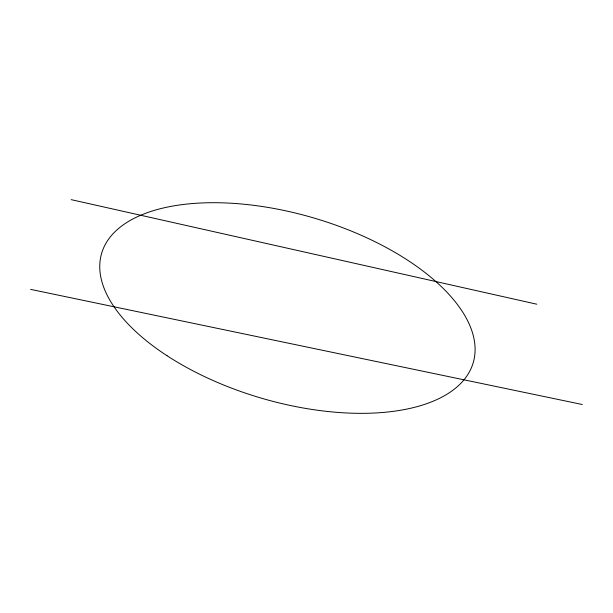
<?xml version="1.0" encoding="UTF-8"?>
<svg xmlns="http://www.w3.org/2000/svg" width="613" height="613" viewBox="0 0 613 613"><rect width="100%" height="100%" fill="white"/><g stroke="black" fill="none" stroke-linecap="round" stroke-linejoin="round"><path stroke-width="0.92" d="M30.65 289.382L582.35 404.511M71.177 199.646L536.781 304.201M166.974 355.686A193.67 93.827 16.4 0 0 472.263 365.586A193.67 93.827 16.4 0 0 223.017 202.857A193.67 93.827 16.4 0 0 166.974 355.686"/></g></svg>
